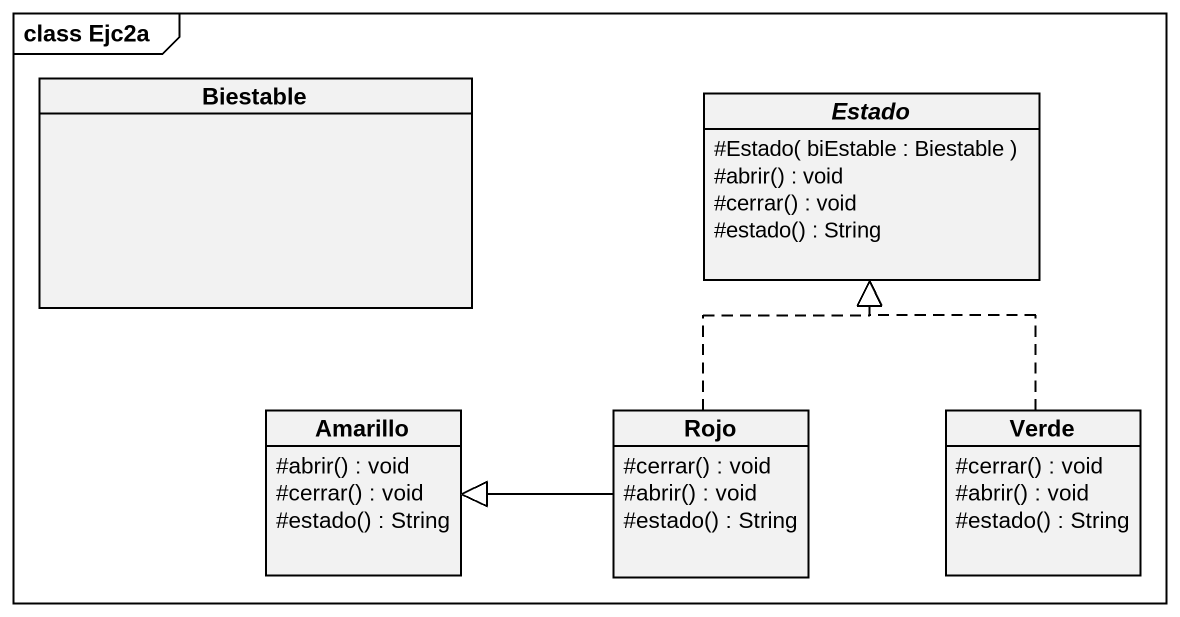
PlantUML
@startuml
mainframe class Ejc2a
hide circle
hide empty members
skinparam classAttributeIconSize 0
class Biestable
abstract class Estado {
  #Estado( biEstable : Biestable )
  #abrir() : void
  #cerrar() : void
  #estado() : String
}
class Amarillo {
  #abrir() : void
  #cerrar() : void
  #estado() : String
}
class Rojo {
  #cerrar() : void
  #abrir() : void
  #estado() : String
}
class Verde {
  #cerrar() : void
  #abrir() : void
  #estado() : String
}
Rojo .up.|> Estado
Rojo -left-|> Amarillo
Verde .up.|> Estado
@enduml
